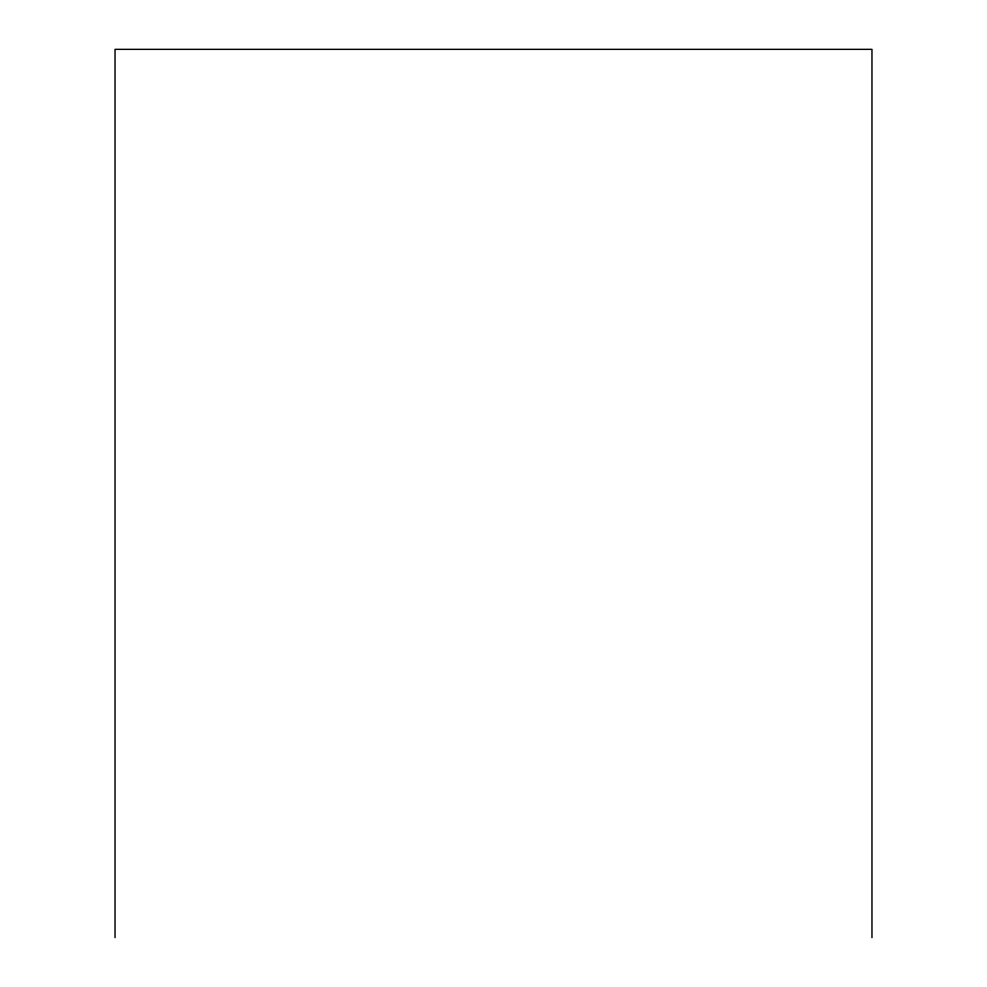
<?xml version="1.0" encoding="UTF-8"?>
<svg xmlns="http://www.w3.org/2000/svg" width="987" height="987" viewBox="0 0 987 987"><rect width="100%" height="100%" fill="white"/><g stroke="black" fill="none" stroke-linecap="round" stroke-linejoin="round"><path stroke-width="1.48" d="M871.965 937.65L871.965 49.35L115.035 49.35L115.035 937.65"/></g></svg>
